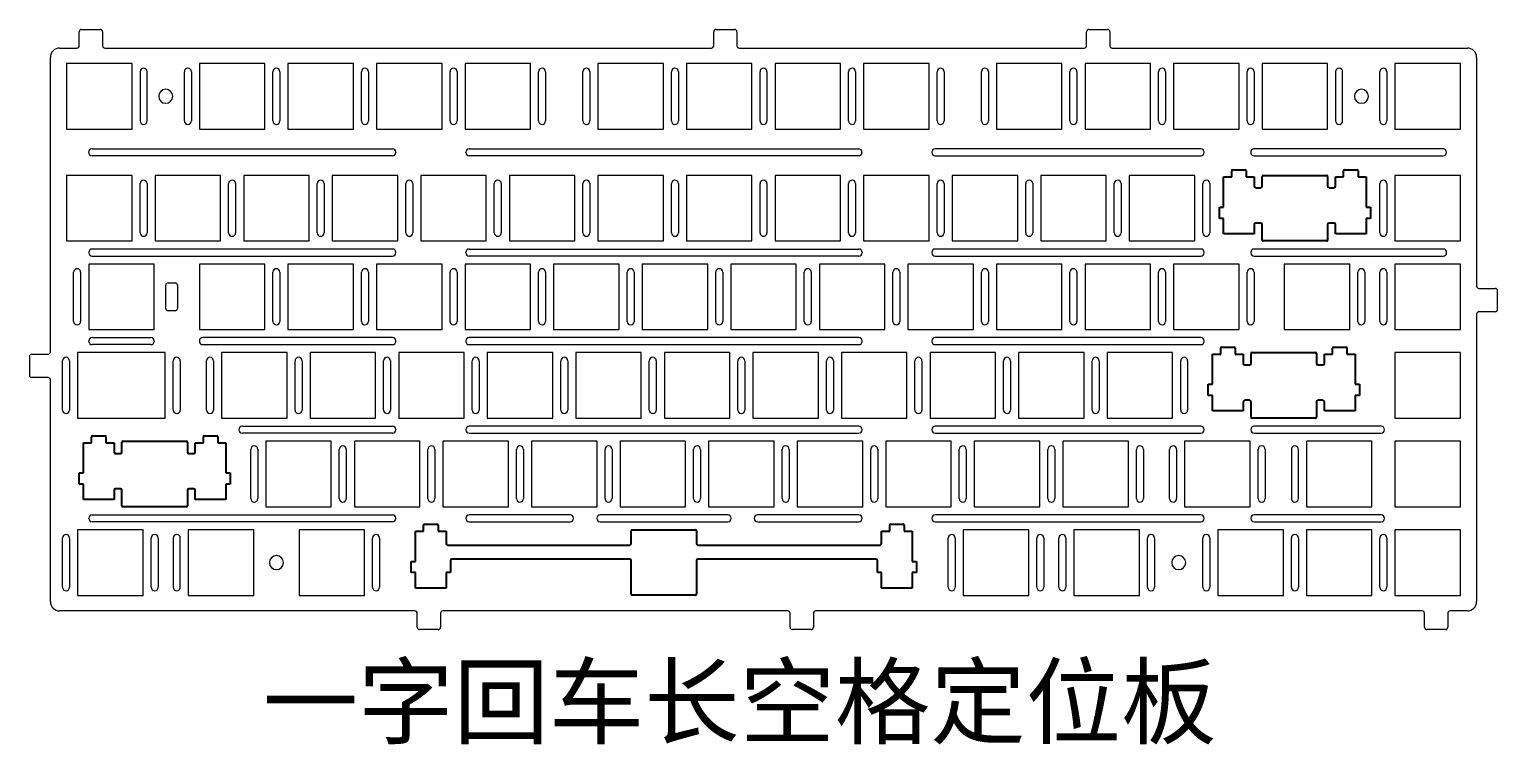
# Model space of a CAD drawing. Header units: millimetres. Extents: x 1701 to 2016, y 630 to 1295.
# Drawn here: x 1701.1 to 2016.1, y 1141.2 to 1294.6 of the extents above; entities that cross this region are included whole.
import ezdxf

# ---------------------------------------------------------------- set-up
doc = ezdxf.new("R2010")
doc.units = ezdxf.units.MM
doc.layers.add('102', color=7, linetype='Continuous', true_color=0xffffff)
doc.styles.get("Standard").update_dxf_attribs({"font": 'arial.ttf'})

msp = doc.modelspace()

# ---------------------------------------------------------------- linework, layer by layer
at = {"layer": '102', "color": 7, "linetype": 'Continuous', "lineweight": 18}
for p, q in [((1711.78, 1291.12), (1711.78, 1294.12)), ((1712.28, 1294.62), (1716.28, 1294.62)), ((1716.78, 1294.12), (1716.78, 1291.12)), ((1847.88, 1291.12), (1847.88, 1294.12)), ((1848.38, 1294.62), (1852.38, 1294.62)), ((1852.88, 1294.12), (1852.88, 1291.12)), ((1927.88, 1291.12), (1927.88, 1294.12)), ((1928.38, 1294.62), (1932.38, 1294.62)), ((1932.88, 1294.12), (1932.88, 1291.12)), ((1705.57, 1225.47), (1705.57, 1288.62)), ((1707.57, 1290.62), (1711.28, 1290.62)), ((1717.28, 1290.62), (1847.38, 1290.62)), ((1853.38, 1290.62), (1927.38, 1290.62)), ((1933.38, 1290.62), (2009.57, 1290.62)), ((2011.57, 1288.62), (2011.57, 1239.57)), ((1709.05, 1287.3), (1709.05, 1273.25)), ((1723.1, 1287.3), (1709.05, 1287.3)), ((1723.1, 1273.25), (1723.1, 1287.3)), ((1724.82, 1285.55), (1724.82, 1275)), ((1726.32, 1275), (1726.32, 1285.55)), ((1734.32, 1275), (1734.32, 1285.55)), ((1735.82, 1285.55), (1735.82, 1275)), ((1737.55, 1287.3), (1737.55, 1273.25)), ((1751.6, 1287.3), (1737.55, 1287.3)), ((1751.6, 1273.25), (1751.6, 1287.3)), ((1753.32, 1275), (1753.32, 1285.55)), ((1754.82, 1285.55), (1754.82, 1275)), ((1756.55, 1287.3), (1756.55, 1273.25)), ((1770.6, 1287.3), (1756.55, 1287.3)), ((1770.6, 1273.25), (1770.6, 1287.3)), ((1772.32, 1275), (1772.32, 1285.55)), ((1773.82, 1285.55), (1773.82, 1275)), ((1775.55, 1287.3), (1775.55, 1273.25)), ((1789.6, 1287.3), (1775.55, 1287.3)), ((1789.6, 1273.25), (1789.6, 1287.3)), ((1791.32, 1275), (1791.32, 1285.55)), ((1792.82, 1285.55), (1792.82, 1275)), ((1794.55, 1287.3), (1794.55, 1273.25)), ((1808.6, 1287.3), (1794.55, 1287.3)), ((1808.6, 1273.25), (1808.6, 1287.3)), ((1810.32, 1275), (1810.32, 1285.55)), ((1811.82, 1285.55), (1811.82, 1275)), ((1819.82, 1275), (1819.82, 1285.55)), ((1821.32, 1285.55), (1821.32, 1275)), ((1823.05, 1287.3), (1823.05, 1273.25)), ((1837.1, 1287.3), (1823.05, 1287.3)), ((1837.1, 1273.25), (1837.1, 1287.3)), ((1838.82, 1275), (1838.82, 1285.55)), ((1840.32, 1285.55), (1840.32, 1275)), ((1842.05, 1287.3), (1842.05, 1273.25)), ((1856.1, 1287.3), (1842.05, 1287.3)), ((1856.1, 1273.25), (1856.1, 1287.3)), ((1857.82, 1275), (1857.82, 1285.55)), ((1859.32, 1285.55), (1859.32, 1275)), ((1861.05, 1287.3), (1861.05, 1273.25)), ((1875.1, 1287.3), (1861.05, 1287.3)), ((1875.1, 1273.25), (1875.1, 1287.3)), ((1876.82, 1275), (1876.82, 1285.55)), ((1878.32, 1285.55), (1878.32, 1275)), ((1880.05, 1287.3), (1880.05, 1273.25)), ((1894.1, 1287.3), (1880.05, 1287.3)), ((1894.1, 1273.25), (1894.1, 1287.3)), ((1895.82, 1275), (1895.82, 1285.55)), ((1897.32, 1285.55), (1897.32, 1275)), ((1905.32, 1275), (1905.32, 1285.55)), ((1906.82, 1285.55), (1906.82, 1275)), ((1922.6, 1287.3), (1908.55, 1287.3)), ((1908.55, 1287.3), (1908.55, 1273.25)), ((1922.6, 1273.25), (1922.6, 1287.3)), ((1924.32, 1275), (1924.32, 1285.55)), ((1925.82, 1285.55), (1925.82, 1275)), ((1941.6, 1287.3), (1927.55, 1287.3)), ((1927.55, 1287.3), (1927.55, 1273.25)), ((1941.6, 1273.25), (1941.6, 1287.3)), ((1943.32, 1275), (1943.32, 1285.55)), ((1944.82, 1285.55), (1944.82, 1275)), ((1960.6, 1287.3), (1946.55, 1287.3)), ((1946.55, 1287.3), (1946.55, 1273.25)), ((1960.6, 1273.25), (1960.6, 1287.3)), ((1962.32, 1275), (1962.32, 1285.55)), ((1963.82, 1285.55), (1963.82, 1275)), ((1979.6, 1287.3), (1965.55, 1287.3)), ((1965.55, 1287.3), (1965.55, 1273.25)), ((1979.6, 1273.25), (1979.6, 1287.3)), ((1981.32, 1285.55), (1981.32, 1275)), ((1982.82, 1275), (1982.82, 1285.55)), ((1990.82, 1275), (1990.82, 1285.55)), ((1992.32, 1285.55), (1992.32, 1275)), ((2008.1, 1287.3), (1994.05, 1287.3)), ((1994.05, 1287.3), (1994.05, 1273.25)), ((2008.1, 1273.25), (2008.1, 1287.3)), ((1709.05, 1273.25), (1723.1, 1273.25)), ((1737.55, 1273.25), (1751.6, 1273.25)), ((1756.55, 1273.25), (1770.6, 1273.25)), ((1775.55, 1273.25), (1789.6, 1273.25)), ((1794.55, 1273.25), (1808.6, 1273.25)), ((1823.05, 1273.25), (1837.1, 1273.25)), ((1842.05, 1273.25), (1856.1, 1273.25)), ((1861.05, 1273.25), (1875.1, 1273.25)), ((1880.05, 1273.25), (1894.1, 1273.25)), ((1908.55, 1273.25), (1922.6, 1273.25)), ((1927.55, 1273.25), (1941.6, 1273.25)), ((1946.55, 1273.25), (1960.6, 1273.25)), ((1965.55, 1273.25), (1979.6, 1273.25)), ((1994.05, 1273.25), (2008.1, 1273.25)), ((1714.51, 1269.02), (1779, 1269.02)), ((1779, 1267.52), (1714.51, 1267.52)), ((1779.7, 1268.32), (1779.7, 1268.22)), ((1794.7, 1268.22), (1794.7, 1268.32)), ((1795.4, 1269.02), (1879, 1269.02)), ((1879, 1267.52), (1795.4, 1267.52)), ((1879.7, 1268.32), (1879.7, 1268.22)), ((1894.7, 1268.32), (1894.7, 1268.22)), ((1952.4, 1269.02), (1895.4, 1269.02)), ((1895.4, 1267.52), (1952.4, 1267.52)), ((1953.1, 1268.22), (1953.1, 1268.32)), ((1963.1, 1268.32), (1963.1, 1268.22)), ((2004.41, 1269.02), (1963.8, 1269.02)), ((1963.8, 1267.52), (2004.41, 1267.52)), ((2005.11, 1268.22), (2005.11, 1268.32)), ((1709.05, 1263.3), (1709.05, 1249.25)), ((1723.1, 1263.3), (1709.05, 1263.3)), ((1723.1, 1249.25), (1723.1, 1263.3)), ((1728.05, 1263.3), (1728.05, 1249.25)), ((1742.1, 1263.3), (1728.05, 1263.3)), ((1742.1, 1249.25), (1742.1, 1263.3)), ((1747.05, 1263.3), (1747.05, 1249.25)), ((1761.1, 1263.3), (1747.05, 1263.3)), ((1761.1, 1249.25), (1761.1, 1263.3)), ((1766.05, 1263.3), (1766.05, 1249.25)), ((1780.1, 1263.3), (1766.05, 1263.3)), ((1780.1, 1249.25), (1780.1, 1263.3)), ((1785.05, 1263.3), (1785.05, 1249.25)), ((1799.1, 1263.3), (1785.05, 1263.3)), ((1799.1, 1249.25), (1799.1, 1263.3)), ((1804.05, 1263.3), (1804.05, 1249.25)), ((1818.1, 1263.3), (1804.05, 1263.3)), ((1818.1, 1249.25), (1818.1, 1263.3)), ((1823.05, 1263.3), (1823.05, 1249.25)), ((1837.1, 1263.3), (1823.05, 1263.3)), ((1837.1, 1249.25), (1837.1, 1263.3)), ((1842.05, 1263.3), (1842.05, 1249.25)), ((1856.1, 1263.3), (1842.05, 1263.3)), ((1856.1, 1249.25), (1856.1, 1263.3)), ((1861.05, 1263.3), (1861.05, 1249.25)), ((1875.1, 1263.3), (1861.05, 1263.3)), ((1875.1, 1249.25), (1875.1, 1263.3)), ((1880.05, 1263.3), (1880.05, 1249.25)), ((1894.1, 1263.3), (1880.05, 1263.3)), ((1894.1, 1249.25), (1894.1, 1263.3)), ((1913.1, 1263.3), (1899.05, 1263.3)), ((1899.05, 1263.3), (1899.05, 1249.25)), ((1913.1, 1249.25), (1913.1, 1263.3)), ((1932.1, 1263.3), (1918.05, 1263.3)), ((1918.05, 1263.3), (1918.05, 1249.25)), ((1932.1, 1249.25), (1932.1, 1263.3)), ((1951.1, 1263.3), (1937.05, 1263.3)), ((1937.05, 1263.3), (1937.05, 1249.25)), ((1951.1, 1249.25), (1951.1, 1263.3)), ((2008.1, 1263.3), (1994.05, 1263.3)), ((1994.05, 1263.3), (1994.05, 1249.25)), ((2008.1, 1249.25), (2008.1, 1263.3)), ((1724.82, 1251), (1724.82, 1261.55)), ((1726.32, 1261.55), (1726.32, 1251)), ((1743.82, 1251), (1743.82, 1261.55)), ((1745.32, 1261.55), (1745.32, 1251)), ((1762.82, 1251), (1762.82, 1261.55)), ((1764.32, 1261.55), (1764.32, 1251)), ((1781.82, 1251), (1781.82, 1261.55)), ((1783.32, 1261.55), (1783.32, 1251)), ((1800.82, 1251), (1800.82, 1261.55)), ((1802.32, 1261.55), (1802.32, 1251)), ((1819.82, 1251), (1819.82, 1261.55)), ((1821.32, 1261.55), (1821.32, 1251)), ((1838.82, 1251), (1838.82, 1261.55)), ((1840.32, 1261.55), (1840.32, 1251)), ((1857.82, 1251), (1857.82, 1261.55)), ((1859.32, 1261.55), (1859.32, 1251)), ((1876.82, 1251), (1876.82, 1261.55)), ((1878.32, 1261.55), (1878.32, 1251)), ((1895.82, 1251), (1895.82, 1261.55)), ((1897.32, 1261.55), (1897.32, 1251)), ((1914.82, 1251), (1914.82, 1261.55)), ((1916.32, 1261.55), (1916.32, 1251)), ((1933.82, 1251), (1933.82, 1261.55)), ((1935.32, 1261.55), (1935.32, 1251)), ((1952.82, 1251), (1952.82, 1261.55)), ((1954.32, 1261.55), (1954.32, 1251)), ((1990.82, 1251), (1990.82, 1261.55)), ((1992.32, 1261.55), (1992.32, 1251)), ((1709.05, 1249.25), (1723.1, 1249.25)), ((1779.01, 1247.52), (1714.52, 1247.52)), ((1728.05, 1249.25), (1742.1, 1249.25)), ((1747.05, 1249.25), (1761.1, 1249.25)), ((1766.05, 1249.25), (1780.1, 1249.25)), ((1785.05, 1249.25), (1799.1, 1249.25)), ((1795.41, 1247.52), (1879.01, 1247.52)), ((1804.05, 1249.25), (1818.1, 1249.25)), ((1823.05, 1249.25), (1837.1, 1249.25)), ((1842.05, 1249.25), (1856.1, 1249.25)), ((1861.05, 1249.25), (1875.1, 1249.25)), ((1880.05, 1249.25), (1894.1, 1249.25)), ((1952.41, 1247.52), (1895.41, 1247.52)), ((1899.05, 1249.25), (1913.1, 1249.25)), ((1918.05, 1249.25), (1932.1, 1249.25)), ((1937.05, 1249.25), (1951.1, 1249.25)), ((2004.42, 1247.52), (1963.81, 1247.52)), ((1994.05, 1249.25), (2008.1, 1249.25)), ((1713.8, 1244.3), (1713.8, 1230.25)), ((1727.85, 1244.3), (1713.8, 1244.3)), ((1713.82, 1246.82), (1713.82, 1246.72)), ((1714.52, 1246.02), (1779.01, 1246.02)), ((1727.85, 1230.25), (1727.85, 1244.3)), ((1737.55, 1244.3), (1737.55, 1230.25)), ((1751.6, 1244.3), (1737.55, 1244.3)), ((1751.6, 1230.25), (1751.6, 1244.3)), ((1756.55, 1244.3), (1756.55, 1230.25)), ((1770.6, 1244.3), (1756.55, 1244.3)), ((1770.6, 1230.25), (1770.6, 1244.3)), ((1775.55, 1244.3), (1775.55, 1230.25)), ((1789.6, 1244.3), (1775.55, 1244.3)), ((1779.71, 1246.72), (1779.71, 1246.82)), ((1789.6, 1230.25), (1789.6, 1244.3)), ((1794.55, 1244.3), (1794.55, 1230.25)), ((1808.6, 1244.3), (1794.55, 1244.3)), ((1794.71, 1246.72), (1794.71, 1246.82)), ((1879.01, 1246.02), (1795.41, 1246.02)), ((1808.6, 1230.25), (1808.6, 1244.3)), ((1813.55, 1244.3), (1813.55, 1230.25)), ((1827.6, 1244.3), (1813.55, 1244.3)), ((1827.6, 1230.25), (1827.6, 1244.3)), ((1832.55, 1244.3), (1832.55, 1230.25)), ((1846.6, 1244.3), (1832.55, 1244.3)), ((1846.6, 1230.25), (1846.6, 1244.3)), ((1851.55, 1244.3), (1851.55, 1230.25)), ((1865.6, 1244.3), (1851.55, 1244.3)), ((1865.6, 1230.25), (1865.6, 1244.3)), ((1870.55, 1244.3), (1870.55, 1230.25)), ((1884.6, 1244.3), (1870.55, 1244.3)), ((1879.71, 1246.82), (1879.71, 1246.72)), ((1884.6, 1230.25), (1884.6, 1244.3)), ((1889.55, 1244.3), (1889.55, 1230.25)), ((1903.6, 1244.3), (1889.55, 1244.3)), ((1894.71, 1246.82), (1894.71, 1246.72)), ((1895.41, 1246.02), (1952.41, 1246.02)), ((1903.6, 1230.25), (1903.6, 1244.3)), ((1922.6, 1244.3), (1908.55, 1244.3)), ((1908.55, 1244.3), (1908.55, 1230.25)), ((1922.6, 1230.25), (1922.6, 1244.3)), ((1941.6, 1244.3), (1927.55, 1244.3)), ((1927.55, 1244.3), (1927.55, 1230.25)), ((1941.6, 1230.25), (1941.6, 1244.3)), ((1960.6, 1244.3), (1946.55, 1244.3)), ((1946.55, 1244.3), (1946.55, 1230.25)), ((1953.11, 1246.72), (1953.11, 1246.82)), ((1960.6, 1230.25), (1960.6, 1244.3)), ((1963.11, 1246.82), (1963.11, 1246.72)), ((1963.81, 1246.02), (2004.42, 1246.02)), ((1984.35, 1244.3), (1970.3, 1244.3)), ((1970.3, 1244.3), (1970.3, 1230.25)), ((1984.35, 1230.25), (1984.35, 1244.3)), ((2008.1, 1244.3), (1994.05, 1244.3)), ((1994.05, 1244.3), (1994.05, 1230.25)), ((2005.12, 1246.72), (2005.12, 1246.82)), ((2008.1, 1230.25), (2008.1, 1244.3)), ((1710.57, 1232), (1710.57, 1242.55)), ((1712.07, 1242.55), (1712.07, 1232)), ((1753.32, 1232), (1753.32, 1242.55)), ((1754.82, 1242.55), (1754.82, 1232)), ((1772.32, 1232), (1772.32, 1242.55)), ((1773.82, 1242.55), (1773.82, 1232)), ((1791.32, 1232), (1791.32, 1242.55)), ((1792.82, 1242.55), (1792.82, 1232)), ((1810.32, 1232), (1810.32, 1242.55)), ((1811.82, 1242.55), (1811.82, 1232)), ((1829.32, 1232), (1829.32, 1242.55)), ((1830.82, 1242.55), (1830.82, 1232)), ((1848.32, 1232), (1848.32, 1242.55)), ((1849.82, 1242.55), (1849.82, 1232)), ((1867.32, 1232), (1867.32, 1242.55)), ((1868.82, 1242.55), (1868.82, 1232)), ((1886.32, 1232), (1886.32, 1242.55)), ((1887.82, 1242.55), (1887.82, 1232)), ((1905.32, 1232), (1905.32, 1242.55)), ((1906.82, 1242.55), (1906.82, 1232)), ((1924.32, 1232), (1924.32, 1242.55)), ((1925.82, 1242.55), (1925.82, 1232)), ((1943.32, 1232), (1943.32, 1242.55)), ((1944.82, 1242.55), (1944.82, 1232)), ((1962.32, 1232), (1962.32, 1242.55)), ((1963.82, 1242.55), (1963.82, 1232)), ((1986.07, 1232), (1986.07, 1242.55)), ((1987.57, 1242.55), (1987.57, 1232)), ((1990.82, 1232), (1990.82, 1242.55)), ((1992.32, 1242.55), (1992.32, 1232)), ((1730.32, 1234.77), (1730.32, 1239.77)), ((1730.82, 1240.27), (1732.32, 1240.27)), ((1732.82, 1239.77), (1732.82, 1234.77)), ((2012.07, 1239.07), (2015.57, 1239.07)), ((2016.07, 1234.57), (2016.07, 1238.57)), ((1732.32, 1234.27), (1730.82, 1234.27)), ((2011.57, 1233.57), (2011.57, 1171.92)), ((2015.57, 1234.07), (2012.07, 1234.07)), ((1713.8, 1230.25), (1727.85, 1230.25)), ((1714.52, 1228.52), (1727.15, 1228.52)), ((1737.55, 1230.25), (1751.6, 1230.25)), ((1779.01, 1228.52), (1738.25, 1228.52)), ((1756.55, 1230.25), (1770.6, 1230.25)), ((1775.55, 1230.25), (1789.6, 1230.25)), ((1794.55, 1230.25), (1808.6, 1230.25)), ((1879.01, 1228.52), (1795.41, 1228.52)), ((1813.55, 1230.25), (1827.6, 1230.25)), ((1832.55, 1230.25), (1846.6, 1230.25)), ((1851.55, 1230.25), (1865.6, 1230.25)), ((1870.55, 1230.25), (1884.6, 1230.25)), ((1889.55, 1230.25), (1903.6, 1230.25)), ((1952.41, 1228.52), (1895.41, 1228.52)), ((1908.55, 1230.25), (1922.6, 1230.25)), ((1927.55, 1230.25), (1941.6, 1230.25)), ((1946.55, 1230.25), (1960.6, 1230.25)), ((1970.3, 1230.25), (1984.35, 1230.25)), ((1994.05, 1230.25), (2008.1, 1230.25)), ((1713.82, 1227.72), (1713.82, 1227.82)), ((1727.15, 1227.02), (1714.52, 1227.02)), ((1727.85, 1227.82), (1727.85, 1227.72)), ((1737.55, 1227.82), (1737.55, 1227.72)), ((1738.25, 1227.02), (1779.01, 1227.02)), ((1779.71, 1227.72), (1779.71, 1227.82)), ((1794.71, 1227.82), (1794.71, 1227.72)), ((1795.41, 1227.02), (1879.01, 1227.02)), ((1879.71, 1227.72), (1879.71, 1227.82)), ((1894.71, 1227.82), (1894.71, 1227.72)), ((1895.41, 1227.02), (1952.41, 1227.02)), ((1953.11, 1227.72), (1953.11, 1227.82)), ((1701.07, 1224.47), (1701.07, 1220.47)), ((1701.57, 1224.97), (1705.07, 1224.97)), ((1708.2, 1213), (1708.2, 1223.55)), ((1709.7, 1223.55), (1709.7, 1213)), ((1711.42, 1225.3), (1711.42, 1211.25)), ((1730.22, 1225.3), (1711.42, 1225.3)), ((1730.22, 1211.25), (1730.22, 1225.3)), ((1731.95, 1213), (1731.95, 1223.55)), ((1733.45, 1223.55), (1733.45, 1213)), ((1739.07, 1213), (1739.07, 1223.55)), ((1740.57, 1223.55), (1740.57, 1213)), ((1742.3, 1225.3), (1742.3, 1211.25)), ((1756.35, 1225.3), (1742.3, 1225.3)), ((1756.35, 1211.25), (1756.35, 1225.3)), ((1758.07, 1213), (1758.07, 1223.55)), ((1759.57, 1223.55), (1759.57, 1213)), ((1775.35, 1225.3), (1761.3, 1225.3)), ((1761.3, 1225.3), (1761.3, 1211.25)), ((1775.35, 1211.25), (1775.35, 1225.3)), ((1777.07, 1213), (1777.07, 1223.55)), ((1778.57, 1223.55), (1778.57, 1213)), ((1794.35, 1225.3), (1780.3, 1225.3)), ((1780.3, 1225.3), (1780.3, 1211.25)), ((1794.35, 1211.25), (1794.35, 1225.3)), ((1796.07, 1213), (1796.07, 1223.55)), ((1797.57, 1223.55), (1797.57, 1213)), ((1813.35, 1225.3), (1799.3, 1225.3)), ((1799.3, 1225.3), (1799.3, 1211.25)), ((1813.35, 1211.25), (1813.35, 1225.3)), ((1815.07, 1213), (1815.07, 1223.55)), ((1816.57, 1223.55), (1816.57, 1213)), ((1832.35, 1225.3), (1818.3, 1225.3)), ((1818.3, 1225.3), (1818.3, 1211.25)), ((1832.35, 1211.25), (1832.35, 1225.3)), ((1834.07, 1213), (1834.07, 1223.55)), ((1835.57, 1223.55), (1835.57, 1213)), ((1851.35, 1225.3), (1837.3, 1225.3)), ((1837.3, 1225.3), (1837.3, 1211.25)), ((1851.35, 1211.25), (1851.35, 1225.3)), ((1853.07, 1213), (1853.07, 1223.55)), ((1854.57, 1223.55), (1854.57, 1213)), ((1870.35, 1225.3), (1856.3, 1225.3)), ((1856.3, 1225.3), (1856.3, 1211.25)), ((1870.35, 1211.25), (1870.35, 1225.3)), ((1872.07, 1213), (1872.07, 1223.55)), ((1873.57, 1223.55), (1873.57, 1213)), ((1889.35, 1225.3), (1875.3, 1225.3)), ((1875.3, 1225.3), (1875.3, 1211.25)), ((1889.35, 1211.25), (1889.35, 1225.3)), ((1891.07, 1213), (1891.07, 1223.55)), ((1892.57, 1223.55), (1892.57, 1213)), ((1908.35, 1225.3), (1894.3, 1225.3)), ((1894.3, 1225.3), (1894.3, 1211.25)), ((1908.35, 1211.25), (1908.35, 1225.3)), ((1910.07, 1213), (1910.07, 1223.55)), ((1911.57, 1223.55), (1911.57, 1213)), ((1927.35, 1225.3), (1913.3, 1225.3)), ((1913.3, 1225.3), (1913.3, 1211.25)), ((1927.35, 1211.25), (1927.35, 1225.3)), ((1929.07, 1213), (1929.07, 1223.55)), ((1930.57, 1223.55), (1930.57, 1213)), ((1946.35, 1225.3), (1932.3, 1225.3)), ((1932.3, 1225.3), (1932.3, 1211.25)), ((1946.35, 1211.25), (1946.35, 1225.3)), ((1948.07, 1213), (1948.07, 1223.55)), ((1949.57, 1223.55), (1949.57, 1213)), ((2008.1, 1225.3), (1994.05, 1225.3)), ((1994.05, 1225.3), (1994.05, 1211.25)), ((2008.1, 1211.25), (2008.1, 1225.3)), ((1705.07, 1219.97), (1701.57, 1219.97)), ((1705.57, 1171.92), (1705.57, 1219.47)), ((1711.42, 1211.25), (1730.22, 1211.25)), ((1742.3, 1211.25), (1756.35, 1211.25)), ((1761.3, 1211.25), (1775.35, 1211.25)), ((1780.3, 1211.25), (1794.35, 1211.25)), ((1799.3, 1211.25), (1813.35, 1211.25)), ((1818.3, 1211.25), (1832.35, 1211.25)), ((1837.3, 1211.25), (1851.35, 1211.25)), ((1856.3, 1211.25), (1870.35, 1211.25)), ((1875.3, 1211.25), (1889.35, 1211.25)), ((1894.3, 1211.25), (1908.35, 1211.25)), ((1913.3, 1211.25), (1927.35, 1211.25)), ((1932.3, 1211.25), (1946.35, 1211.25)), ((1994.05, 1211.25), (2008.1, 1211.25)), ((1746.76, 1209.52), (1779.01, 1209.52)), ((1779.01, 1208.02), (1746.76, 1208.02)), ((1779.71, 1208.82), (1779.71, 1208.72)), ((1794.71, 1208.82), (1794.71, 1208.72)), ((1879.01, 1209.52), (1795.41, 1209.52)), ((1795.41, 1208.02), (1879.01, 1208.02)), ((1879.71, 1208.72), (1879.71, 1208.82)), ((1894.71, 1208.82), (1894.71, 1208.72)), ((1952.41, 1209.52), (1895.41, 1209.52)), ((1895.41, 1208.02), (1952.41, 1208.02)), ((1953.11, 1208.72), (1953.11, 1208.82)), ((1963.11, 1208.82), (1963.11, 1208.72)), ((1991.06, 1209.52), (1963.81, 1209.52)), ((1963.81, 1208.02), (1991.06, 1208.02)), ((1748.57, 1194), (1748.57, 1204.55)), ((1750.07, 1204.55), (1750.07, 1194)), ((1751.8, 1206.3), (1751.8, 1192.25)), ((1765.85, 1206.3), (1751.8, 1206.3)), ((1765.85, 1192.25), (1765.85, 1206.3)), ((1767.57, 1194), (1767.57, 1204.55)), ((1769.07, 1204.55), (1769.07, 1194)), ((1770.8, 1206.3), (1770.8, 1192.25)), ((1784.85, 1206.3), (1770.8, 1206.3)), ((1784.85, 1192.25), (1784.85, 1206.3)), ((1786.57, 1194), (1786.57, 1204.55)), ((1788.07, 1204.55), (1788.07, 1194)), ((1803.85, 1206.3), (1789.8, 1206.3)), ((1789.8, 1206.3), (1789.8, 1192.25)), ((1803.85, 1192.25), (1803.85, 1206.3)), ((1805.57, 1194), (1805.57, 1204.55)), ((1807.07, 1204.55), (1807.07, 1194)), ((1822.85, 1206.3), (1808.8, 1206.3)), ((1808.8, 1206.3), (1808.8, 1192.25)), ((1822.85, 1192.25), (1822.85, 1206.3)), ((1824.57, 1194), (1824.57, 1204.55)), ((1826.07, 1204.55), (1826.07, 1194)), ((1841.85, 1206.3), (1827.8, 1206.3)), ((1827.8, 1206.3), (1827.8, 1192.25)), ((1841.85, 1192.25), (1841.85, 1206.3)), ((1843.57, 1194), (1843.57, 1204.55)), ((1845.07, 1204.55), (1845.07, 1194)), ((1860.85, 1206.3), (1846.8, 1206.3)), ((1846.8, 1206.3), (1846.8, 1192.25)), ((1860.85, 1192.25), (1860.85, 1206.3)), ((1862.57, 1194), (1862.57, 1204.55)), ((1864.07, 1204.55), (1864.07, 1194)), ((1879.85, 1206.3), (1865.8, 1206.3)), ((1865.8, 1206.3), (1865.8, 1192.25)), ((1879.85, 1192.25), (1879.85, 1206.3)), ((1881.57, 1194), (1881.57, 1204.55)), ((1883.07, 1204.55), (1883.07, 1194)), ((1898.85, 1206.3), (1884.8, 1206.3)), ((1884.8, 1206.3), (1884.8, 1192.25)), ((1898.85, 1192.25), (1898.85, 1206.3)), ((1900.57, 1194), (1900.57, 1204.55)), ((1902.07, 1204.55), (1902.07, 1194)), ((1917.85, 1206.3), (1903.8, 1206.3)), ((1903.8, 1206.3), (1903.8, 1192.25)), ((1917.85, 1192.25), (1917.85, 1206.3)), ((1919.57, 1194), (1919.57, 1204.55)), ((1921.07, 1204.55), (1921.07, 1194)), ((1936.85, 1206.3), (1922.8, 1206.3)), ((1922.8, 1206.3), (1922.8, 1192.25)), ((1936.85, 1192.25), (1936.85, 1206.3)), ((1938.57, 1194), (1938.57, 1204.55)), ((1940.07, 1204.55), (1940.07, 1194)), ((1945.7, 1194), (1945.7, 1204.55)), ((1947.2, 1204.55), (1947.2, 1194)), ((1948.92, 1206.3), (1948.92, 1192.25)), ((1962.97, 1206.3), (1948.92, 1206.3)), ((1962.97, 1192.25), (1962.97, 1206.3)), ((1964.7, 1194), (1964.7, 1204.55)), ((1966.2, 1204.55), (1966.2, 1194)), ((1971.82, 1204.55), (1971.82, 1194)), ((1973.32, 1194), (1973.32, 1204.55)), ((1975.05, 1206.3), (1975.05, 1192.25)), ((1989.1, 1206.3), (1975.05, 1206.3)), ((1989.1, 1192.25), (1989.1, 1206.3)), ((1994.05, 1206.3), (1994.05, 1192.25)), ((2008.1, 1206.3), (1994.05, 1206.3)), ((2008.1, 1192.25), (2008.1, 1206.3)), ((1751.8, 1192.25), (1765.85, 1192.25)), ((1770.8, 1192.25), (1784.85, 1192.25)), ((1789.8, 1192.25), (1803.85, 1192.25)), ((1808.8, 1192.25), (1822.85, 1192.25)), ((1827.8, 1192.25), (1841.85, 1192.25)), ((1846.8, 1192.25), (1860.85, 1192.25)), ((1865.8, 1192.25), (1879.85, 1192.25)), ((1884.8, 1192.25), (1898.85, 1192.25)), ((1903.8, 1192.25), (1917.85, 1192.25)), ((1922.8, 1192.25), (1936.85, 1192.25)), ((1948.92, 1192.25), (1962.97, 1192.25)), ((1975.05, 1192.25), (1989.1, 1192.25)), ((1994.05, 1192.25), (2008.1, 1192.25)), ((1713.82, 1189.72), (1713.82, 1189.82)), ((1714.52, 1190.52), (1779.01, 1190.52)), ((1779.01, 1189.02), (1714.52, 1189.02)), ((1779.71, 1189.82), (1779.71, 1189.72)), ((1794.71, 1189.82), (1794.71, 1189.72)), ((1817.12, 1190.52), (1795.41, 1190.52)), ((1795.41, 1189.02), (1817.12, 1189.02)), ((1817.82, 1189.72), (1817.82, 1189.82)), ((1822.82, 1189.82), (1822.82, 1189.72)), ((1850.9, 1190.52), (1823.52, 1190.52)), ((1823.52, 1189.02), (1850.9, 1189.02)), ((1851.6, 1189.72), (1851.6, 1189.82)), ((1856.6, 1189.82), (1856.6, 1189.72)), ((1879.01, 1190.52), (1857.3, 1190.52)), ((1857.3, 1189.02), (1879.01, 1189.02)), ((1879.71, 1189.72), (1879.71, 1189.82)), ((1894.71, 1189.82), (1894.71, 1189.72)), ((1952.41, 1190.52), (1895.41, 1190.52)), ((1895.41, 1189.02), (1952.41, 1189.02)), ((1953.11, 1189.72), (1953.11, 1189.82)), ((1963.11, 1189.82), (1963.11, 1189.72)), ((1991.06, 1190.52), (1963.81, 1190.52)), ((1963.81, 1189.02), (1991.06, 1189.02)), ((1708.2, 1175), (1708.2, 1185.55)), ((1709.7, 1185.55), (1709.7, 1175)), ((1711.42, 1187.3), (1711.42, 1173.25)), ((1725.47, 1187.3), (1711.42, 1187.3)), ((1725.47, 1173.25), (1725.47, 1187.3)), ((1727.2, 1175), (1727.2, 1185.55)), ((1728.7, 1185.55), (1728.7, 1175)), ((1731.95, 1185.55), (1731.95, 1175)), ((1733.45, 1175), (1733.45, 1185.55)), ((1735.17, 1187.3), (1735.17, 1173.25)), ((1749.22, 1187.3), (1735.17, 1187.3)), ((1749.22, 1173.25), (1749.22, 1187.3)), ((1758.92, 1187.3), (1758.92, 1173.25)), ((1772.97, 1187.3), (1758.92, 1187.3)), ((1772.97, 1173.25), (1772.97, 1187.3)), ((1774.7, 1175), (1774.7, 1185.55)), ((1776.2, 1185.55), (1776.2, 1175)), ((1898.2, 1175), (1898.2, 1185.55)), ((1899.7, 1185.55), (1899.7, 1175)), ((1901.42, 1187.3), (1901.42, 1173.25)), ((1915.47, 1187.3), (1901.42, 1187.3)), ((1915.47, 1173.25), (1915.47, 1187.3)), ((1917.2, 1175), (1917.2, 1185.55)), ((1918.7, 1185.55), (1918.7, 1175)), ((1921.95, 1175), (1921.95, 1185.55)), ((1923.45, 1185.55), (1923.45, 1175)), ((1925.17, 1187.3), (1925.17, 1173.25)), ((1939.22, 1187.3), (1925.17, 1187.3)), ((1939.22, 1173.25), (1939.22, 1187.3)), ((1940.95, 1175), (1940.95, 1185.55)), ((1942.45, 1185.55), (1942.45, 1175)), ((1952.82, 1175), (1952.82, 1185.55)), ((1954.32, 1185.55), (1954.32, 1175)), ((1956.05, 1187.3), (1956.05, 1173.25)), ((1970.1, 1187.3), (1956.05, 1187.3)), ((1970.1, 1173.25), (1970.1, 1187.3)), ((1971.82, 1175), (1971.82, 1185.55)), ((1973.32, 1185.55), (1973.32, 1175)), ((1975.05, 1187.3), (1975.05, 1173.25)), ((1989.1, 1187.3), (1975.05, 1187.3)), ((1989.1, 1173.25), (1989.1, 1187.3)), ((1990.82, 1175), (1990.82, 1185.55)), ((1992.32, 1185.55), (1992.32, 1175)), ((1994.05, 1187.3), (1994.05, 1173.25)), ((2008.1, 1187.3), (1994.05, 1187.3)), ((2008.1, 1173.25), (2008.1, 1187.3)), ((1711.42, 1173.25), (1725.47, 1173.25)), ((1735.17, 1173.25), (1749.22, 1173.25)), ((1758.92, 1173.25), (1772.97, 1173.25)), ((1901.42, 1173.25), (1915.47, 1173.25)), ((1925.17, 1173.25), (1939.22, 1173.25)), ((1956.05, 1173.25), (1970.1, 1173.25)), ((1975.05, 1173.25), (1989.1, 1173.25)), ((1994.05, 1173.25), (2008.1, 1173.25)), ((1783.78, 1169.92), (1707.57, 1169.92)), ((1784.28, 1166.42), (1784.28, 1169.42)), ((1789.28, 1169.42), (1789.28, 1166.42)), ((1863.78, 1169.92), (1789.78, 1169.92)), ((1864.28, 1166.42), (1864.28, 1169.42)), ((1869.28, 1169.42), (1869.28, 1166.42)), ((1999.88, 1169.92), (1869.78, 1169.92)), ((2000.38, 1166.42), (2000.38, 1169.42)), ((2005.38, 1169.42), (2005.38, 1166.42)), ((2009.57, 1169.92), (2005.88, 1169.92)), ((1788.78, 1165.92), (1784.78, 1165.92)), ((1868.78, 1165.92), (1864.78, 1165.92)), ((2004.88, 1165.92), (2000.88, 1165.92))]:
    msp.add_line(p, q, dxfattribs=at)
at = {"layer": '102', "color": 7, "linetype": 'Continuous'}
for p, q in [((1959.02, 1262.97), (1959.02, 1264.27)), ((1959.22, 1264.47), (1961.92, 1264.47)), ((1962.12, 1264.27), (1962.12, 1262.97)), ((1965.75, 1263.3), (1979.4, 1263.3)), ((1983.02, 1262.97), (1983.02, 1264.27)), ((1983.22, 1264.47), (1985.92, 1264.47)), ((1986.12, 1264.27), (1986.12, 1262.97)), ((1957.27, 1256.52), (1957.27, 1262.97)), ((1957.27, 1262.97), (1959.02, 1262.97)), ((1962.12, 1262.97), (1963.87, 1262.97)), ((1963.87, 1262.97), (1963.87, 1260.97)), ((1964.17, 1260.67), (1965.25, 1260.67)), ((1965.55, 1260.97), (1965.55, 1263.1)), ((1979.6, 1263.1), (1979.6, 1260.97)), ((1979.9, 1260.67), (1980.97, 1260.67)), ((1981.27, 1260.97), (1981.27, 1262.97)), ((1981.27, 1262.97), (1983.02, 1262.97)), ((1986.12, 1262.97), (1987.87, 1262.97)), ((1987.87, 1262.97), (1987.87, 1256.52)), ((1956.37, 1254.1), (1956.37, 1256.52)), ((1956.37, 1256.52), (1957.27, 1256.52)), ((1957.27, 1254.1), (1956.37, 1254.1)), ((1957.27, 1250.79), (1957.27, 1254.1)), ((1987.87, 1256.52), (1988.77, 1256.52)), ((1987.87, 1254.1), (1987.87, 1250.79)), ((1988.77, 1254.1), (1987.87, 1254.1)), ((1988.77, 1256.52), (1988.77, 1254.1)), ((1963.87, 1250.79), (1957.27, 1250.79)), ((1963.87, 1252.79), (1963.87, 1250.79)), ((1965.25, 1253.09), (1964.17, 1253.09)), ((1965.55, 1249.45), (1965.55, 1252.79)), ((1979.6, 1252.79), (1979.6, 1249.45)), ((1980.97, 1253.09), (1979.9, 1253.09)), ((1981.27, 1250.79), (1981.27, 1252.79)), ((1987.87, 1250.79), (1981.27, 1250.79)), ((1979.4, 1249.25), (1965.75, 1249.25)), ((1956.65, 1224.97), (1956.65, 1226.27)), ((1956.85, 1226.47), (1959.55, 1226.47)), ((1959.75, 1226.27), (1959.75, 1224.97)), ((1980.65, 1224.97), (1980.65, 1226.27)), ((1980.85, 1226.47), (1983.55, 1226.47)), ((1983.75, 1226.27), (1983.75, 1224.97)), ((1954.9, 1218.52), (1954.9, 1224.97)), ((1954.9, 1224.97), (1956.65, 1224.97)), ((1959.75, 1224.97), (1961.5, 1224.97)), ((1961.5, 1224.97), (1961.5, 1222.97)), ((1961.8, 1222.67), (1962.87, 1222.67)), ((1963.17, 1222.97), (1963.17, 1225.1)), ((1963.37, 1225.3), (1977.02, 1225.3)), ((1977.22, 1225.1), (1977.22, 1222.97)), ((1977.52, 1222.67), (1978.6, 1222.67)), ((1978.9, 1222.97), (1978.9, 1224.97)), ((1978.9, 1224.97), (1980.65, 1224.97)), ((1983.75, 1224.97), (1985.5, 1224.97)), ((1985.5, 1224.97), (1985.5, 1218.52)), ((1954, 1216.1), (1954, 1218.52)), ((1954, 1218.52), (1954.9, 1218.52)), ((1954.9, 1216.1), (1954, 1216.1)), ((1954.9, 1212.79), (1954.9, 1216.1)), ((1985.5, 1218.52), (1986.4, 1218.52)), ((1985.5, 1216.1), (1985.5, 1212.79)), ((1986.4, 1216.1), (1985.5, 1216.1)), ((1986.4, 1218.52), (1986.4, 1216.1)), ((1961.5, 1212.79), (1954.9, 1212.79)), ((1961.5, 1214.79), (1961.5, 1212.79)), ((1962.87, 1215.09), (1961.8, 1215.09)), ((1963.17, 1211.45), (1963.17, 1214.79)), ((1977.22, 1214.79), (1977.22, 1211.45)), ((1978.6, 1215.09), (1977.52, 1215.09)), ((1978.9, 1212.79), (1978.9, 1214.79)), ((1985.5, 1212.79), (1978.9, 1212.79)), ((1977.02, 1211.25), (1963.37, 1211.25)), ((1714.4, 1205.97), (1714.4, 1207.27)), ((1714.6, 1207.47), (1717.3, 1207.47)), ((1717.5, 1207.27), (1717.5, 1205.97)), ((1738.4, 1205.97), (1738.4, 1207.27)), ((1738.6, 1207.47), (1741.3, 1207.47)), ((1741.5, 1207.27), (1741.5, 1205.97)), ((1712.65, 1199.52), (1712.65, 1205.97)), ((1712.65, 1205.97), (1714.4, 1205.97)), ((1717.5, 1205.97), (1719.25, 1205.97)), ((1719.25, 1205.97), (1719.25, 1203.97)), ((1719.55, 1203.67), (1720.62, 1203.67)), ((1720.92, 1203.97), (1720.92, 1206.1)), ((1721.12, 1206.3), (1734.77, 1206.3)), ((1734.97, 1206.1), (1734.97, 1203.97)), ((1735.27, 1203.67), (1736.35, 1203.67)), ((1736.65, 1203.97), (1736.65, 1205.97)), ((1736.65, 1205.97), (1738.4, 1205.97)), ((1741.5, 1205.97), (1743.25, 1205.97)), ((1743.25, 1205.97), (1743.25, 1199.52)), ((1711.75, 1197.1), (1711.75, 1199.52)), ((1711.75, 1199.52), (1712.65, 1199.52)), ((1712.65, 1197.1), (1711.75, 1197.1)), ((1712.65, 1193.79), (1712.65, 1197.1)), ((1743.25, 1199.52), (1744.15, 1199.52)), ((1743.25, 1197.1), (1743.25, 1193.79)), ((1744.15, 1197.1), (1743.25, 1197.1)), ((1744.15, 1199.52), (1744.15, 1197.1)), ((1719.25, 1195.79), (1719.25, 1193.79)), ((1720.62, 1196.09), (1719.55, 1196.09)), ((1720.92, 1192.45), (1720.92, 1195.79)), ((1734.97, 1195.79), (1734.97, 1192.45)), ((1736.35, 1196.09), (1735.27, 1196.09)), ((1736.65, 1193.79), (1736.65, 1195.79)), ((1719.25, 1193.79), (1712.65, 1193.79)), ((1734.77, 1192.25), (1721.12, 1192.25)), ((1743.25, 1193.79), (1736.65, 1193.79)), ((1785.65, 1187), (1785.65, 1188.3)), ((1785.85, 1188.5), (1788.55, 1188.5)), ((1788.75, 1188.3), (1788.75, 1187)), ((1885.65, 1187), (1885.65, 1188.3)), ((1885.85, 1188.5), (1888.55, 1188.5)), ((1888.75, 1188.3), (1888.75, 1187)), ((1783.9, 1180.55), (1783.9, 1187)), ((1783.9, 1187), (1785.65, 1187)), ((1788.75, 1187), (1790.5, 1187)), ((1790.5, 1187), (1790.5, 1184.35)), ((1830.2, 1184.35), (1830.2, 1187.1)), ((1830.4, 1187.3), (1844, 1187.3)), ((1844.2, 1187.1), (1844.2, 1184.35)), ((1883.9, 1184.35), (1883.9, 1187)), ((1883.9, 1187), (1885.65, 1187)), ((1888.75, 1187), (1890.5, 1187)), ((1890.5, 1187), (1890.5, 1180.55)), ((1790.8, 1184.05), (1829.9, 1184.05)), ((1844.5, 1184.05), (1883.6, 1184.05)), ((1783, 1178.13), (1783, 1180.55)), ((1783, 1180.55), (1783.9, 1180.55)), ((1783.9, 1178.13), (1783, 1178.13)), ((1783.9, 1174.82), (1783.9, 1178.13)), ((1790.5, 1178.13), (1790.5, 1174.82)), ((1791.4, 1178.13), (1790.5, 1178.13)), ((1791.4, 1180.75), (1791.4, 1178.13)), ((1829.9, 1181.05), (1791.7, 1181.05)), ((1830.2, 1173.5), (1830.2, 1180.75)), ((1844.2, 1180.75), (1844.2, 1173.5)), ((1882.7, 1181.05), (1844.5, 1181.05)), ((1883, 1178.13), (1883, 1180.75)), ((1883.9, 1178.13), (1883, 1178.13)), ((1883.9, 1174.82), (1883.9, 1178.13)), ((1890.5, 1180.55), (1891.4, 1180.55)), ((1890.5, 1178.13), (1890.5, 1174.82)), ((1891.4, 1178.13), (1890.5, 1178.13)), ((1891.4, 1180.55), (1891.4, 1178.13)), ((1790.5, 1174.82), (1783.9, 1174.82)), ((1844, 1173.3), (1830.4, 1173.3)), ((1890.5, 1174.82), (1883.9, 1174.82))]:
    msp.add_line(p, q, dxfattribs=at)
at = {"layer": '102', "color": 7, "linetype": 'Continuous', "lineweight": 18}
for centre, radius, start, end in [((1712.28, 1294.12), 0.5, 90, 180), ((1716.28, 1294.12), 0.5, 0, 90), ((1848.38, 1294.12), 0.5, 90, 180), ((1852.38, 1294.12), 0.5, 0, 90), ((1928.38, 1294.12), 0.5, 90, 180), ((1932.38, 1294.12), 0.5, 0, 90), ((1707.57, 1288.62), 2, 90, 180), ((1711.28, 1291.12), 0.5, 270, 0.0004), ((1717.28, 1291.12), 0.5, 180, 270), ((1847.38, 1291.12), 0.5, 270, 0), ((1853.38, 1291.12), 0.5, 180, 270), ((1927.38, 1291.12), 0.5, 270, 360), ((1933.38, 1291.12), 0.5, 180, 270), ((2009.57, 1288.62), 2, 360, 90), ((1725.57, 1285.55), 0.75, 360, 180), ((1735.07, 1285.55), 0.75, 360, 180), ((1754.07, 1285.55), 0.75, 360, 180), ((1773.07, 1285.55), 0.75, 360, 180), ((1792.07, 1285.55), 0.75, 360, 180), ((1811.07, 1285.55), 0.75, 360, 180), ((1820.57, 1285.55), 0.75, 360, 180), ((1839.57, 1285.55), 0.75, 360, 180), ((1858.57, 1285.55), 0.75, 360, 180), ((1877.57, 1285.55), 0.75, 360, 180), ((1896.57, 1285.55), 0.75, 360, 180), ((1906.07, 1285.55), 0.75, 360, 180), ((1925.07, 1285.55), 0.75, 360, 180), ((1944.07, 1285.55), 0.75, 360, 180), ((1963.07, 1285.55), 0.75, 360, 180), ((1982.07, 1285.55), 0.75, 360, 180), ((1991.57, 1285.55), 0.75, 360, 180), ((1730.32, 1280.27), 1.5, 0, 180), ((1730.32, 1280.27), 1.5, 180, 0), ((1986.85, 1280.27), 1.5, 0, 180), ((1986.85, 1280.27), 1.5, 180, 0), ((1725.57, 1275), 0.75, 180, 360), ((1735.07, 1275), 0.75, 180, 0), ((1754.07, 1275), 0.75, 180, 0), ((1773.07, 1275), 0.75, 180, 0), ((1792.07, 1275), 0.75, 180, 0), ((1811.07, 1275), 0.75, 180, 0), ((1820.57, 1275), 0.75, 180, 0), ((1839.57, 1275), 0.75, 180, 0), ((1858.57, 1275), 0.75, 180, 0), ((1877.57, 1275), 0.75, 180, 0), ((1896.57, 1275), 0.75, 180, 0), ((1906.07, 1275), 0.75, 180, 0), ((1925.07, 1275), 0.75, 180, 0), ((1944.07, 1275), 0.75, 180, 0), ((1963.07, 1275), 0.75, 180, 0), ((1982.07, 1275), 0.75, 180, 360), ((1991.57, 1275), 0.75, 180, 0), ((1714.51, 1268.27), 0.75, 90, 270), ((1779, 1268.32), 0.7, 0, 90), ((1779, 1268.22), 0.7, 270, 0), ((1795.4, 1268.32), 0.7, 90, 180), ((1795.4, 1268.22), 0.7, 180, 270), ((1879, 1268.32), 0.7, 0, 90), ((1879, 1268.22), 0.7, 270, 0), ((1895.4, 1268.32), 0.7, 90, 180), ((1895.4, 1268.22), 0.7, 180, 270), ((1952.4, 1268.32), 0.7, 0, 90), ((1952.4, 1268.22), 0.7, 270, 0), ((1963.8, 1268.32), 0.7, 90, 180), ((1963.8, 1268.22), 0.7, 180, 270), ((2004.41, 1268.32), 0.7, 0, 90), ((2004.41, 1268.22), 0.7, 270, 0), ((1725.57, 1261.55), 0.75, 360, 180), ((1744.57, 1261.55), 0.75, 360, 180), ((1763.57, 1261.55), 0.75, 360, 180), ((1782.57, 1261.55), 0.75, 360, 180), ((1801.57, 1261.55), 0.75, 360, 180), ((1820.57, 1261.55), 0.75, 360, 180), ((1839.57, 1261.55), 0.75, 360, 180), ((1858.57, 1261.55), 0.75, 360, 180), ((1877.57, 1261.55), 0.75, 360, 180), ((1896.57, 1261.55), 0.75, 360, 180), ((1915.57, 1261.55), 0.75, 360, 180), ((1934.57, 1261.55), 0.75, 360, 180), ((1953.57, 1261.55), 0.75, 360, 180), ((1991.57, 1261.55), 0.75, 360, 180), ((1725.57, 1251), 0.75, 180, 0), ((1744.57, 1251), 0.75, 180, 0), ((1763.57, 1251), 0.75, 180, 0), ((1782.57, 1251), 0.75, 180, 0), ((1801.57, 1251), 0.75, 180, 0), ((1820.57, 1251), 0.75, 180, 0), ((1839.57, 1251), 0.75, 180, 0), ((1858.57, 1251), 0.75, 180, 0), ((1877.57, 1251), 0.75, 180, 0), ((1896.57, 1251), 0.75, 180, 0), ((1915.57, 1251), 0.75, 180, 0), ((1934.57, 1251), 0.75, 180, 0), ((1953.57, 1251), 0.75, 180, 0), ((1991.57, 1251), 0.75, 180, 0), ((1714.52, 1246.82), 0.7, 90, 180), ((1779.01, 1246.82), 0.7, 0, 90), ((1795.41, 1246.82), 0.7, 90, 180), ((1879.01, 1246.82), 0.7, 0, 90), ((1895.41, 1246.82), 0.7, 90, 180), ((1952.41, 1246.82), 0.7, 0, 90), ((1963.81, 1246.82), 0.7, 90, 180), ((2004.42, 1246.82), 0.7, 0, 90), ((1714.52, 1246.72), 0.7, 180, 270), ((1779.01, 1246.72), 0.7, 270, 0), ((1795.41, 1246.72), 0.7, 180, 270), ((1879.01, 1246.72), 0.7, 270, 0), ((1895.41, 1246.72), 0.7, 180, 270), ((1952.41, 1246.72), 0.7, 270, 0), ((1963.81, 1246.72), 0.7, 180, 270), ((2004.42, 1246.72), 0.7, 270, 0), ((1711.32, 1242.55), 0.75, 360, 180), ((1754.07, 1242.55), 0.75, 360, 180), ((1773.07, 1242.55), 0.75, 360, 180), ((1792.07, 1242.55), 0.75, 360, 180), ((1811.07, 1242.55), 0.75, 360, 180), ((1830.07, 1242.55), 0.75, 360, 180), ((1849.07, 1242.55), 0.75, 360, 180), ((1868.07, 1242.55), 0.75, 360, 180), ((1887.07, 1242.55), 0.75, 360, 180), ((1906.07, 1242.55), 0.75, 360, 180), ((1925.07, 1242.55), 0.75, 360, 180), ((1944.07, 1242.55), 0.75, 360, 180), ((1963.07, 1242.55), 0.75, 360, 180), ((1986.82, 1242.55), 0.75, 360, 180), ((1991.57, 1242.55), 0.75, 360, 180), ((1730.82, 1239.77), 0.5, 90, 180), ((1732.32, 1239.77), 0.5, 0, 90), ((2012.07, 1239.57), 0.5, 180, 270), ((2015.57, 1238.57), 0.5, 0, 90), ((1711.32, 1232), 0.75, 180, 0), ((1730.82, 1234.77), 0.5, 180, 270), ((1732.32, 1234.77), 0.5, 270, 0), ((1754.07, 1232), 0.75, 180, 0), ((1773.07, 1232), 0.75, 180, 0), ((1792.07, 1232), 0.75, 180, 0), ((1811.07, 1232), 0.75, 180, 360), ((1830.07, 1232), 0.75, 180, 0), ((1849.07, 1232), 0.75, 180, 0), ((1868.07, 1232), 0.75, 180, 0), ((1887.07, 1232), 0.75, 180, 0), ((1906.07, 1232), 0.75, 180, 0), ((1925.07, 1232), 0.75, 180, 0), ((1944.07, 1232), 0.75, 180, 0), ((1963.07, 1232), 0.75, 180, 0), ((1986.82, 1232), 0.75, 180, 0), ((1991.57, 1232), 0.75, 180, 0), ((2012.07, 1233.57), 0.5, 90, 180), ((2015.57, 1234.57), 0.5, 270, 0), ((1714.52, 1227.82), 0.7, 90, 180), ((1727.15, 1227.82), 0.7, 0, 90), ((1738.25, 1227.82), 0.7, 90, 180), ((1779.01, 1227.82), 0.7, 0, 90), ((1795.41, 1227.82), 0.7, 90, 180), ((1879.01, 1227.82), 0.7, 0, 90), ((1895.41, 1227.82), 0.7, 90, 180), ((1952.41, 1227.82), 0.7, 0, 90), ((1705.07, 1225.47), 0.5, 270, 0), ((1714.52, 1227.72), 0.7, 180, 270), ((1727.15, 1227.72), 0.7, 270, 0), ((1738.25, 1227.72), 0.7, 180, 270), ((1779.01, 1227.72), 0.7, 270, 0), ((1795.41, 1227.72), 0.7, 180, 270), ((1879.01, 1227.72), 0.7, 270, 0), ((1895.41, 1227.72), 0.7, 180, 270), ((1952.41, 1227.72), 0.7, 270, 0), ((1701.57, 1224.47), 0.5, 90, 180), ((1708.95, 1223.55), 0.75, 360, 180), ((1732.7, 1223.55), 0.75, 360, 180), ((1739.82, 1223.55), 0.75, 360, 180), ((1758.82, 1223.55), 0.75, 360, 180), ((1777.82, 1223.55), 0.75, 360, 180), ((1796.82, 1223.55), 0.75, 360, 180), ((1815.82, 1223.55), 0.75, 360, 180), ((1834.82, 1223.55), 0.75, 360, 180), ((1853.82, 1223.55), 0.75, 360, 180), ((1872.82, 1223.55), 0.75, 360, 180), ((1891.82, 1223.55), 0.75, 360, 180), ((1910.82, 1223.55), 0.75, 360, 180), ((1929.82, 1223.55), 0.75, 360, 180), ((1948.82, 1223.55), 0.75, 360, 180), ((1701.57, 1220.47), 0.5, 180, 270), ((1705.07, 1219.47), 0.5, 0, 90), ((1708.95, 1213), 0.75, 180, 0), ((1732.7, 1213), 0.75, 180, 0), ((1739.82, 1213), 0.75, 180, 0), ((1758.82, 1213), 0.75, 180, 0), ((1777.82, 1213), 0.75, 180, 0), ((1796.82, 1213), 0.75, 180, 0), ((1815.82, 1213), 0.75, 180, 0), ((1834.82, 1213), 0.75, 180, 0), ((1853.82, 1213), 0.75, 180, 0), ((1872.82, 1213), 0.75, 180, 0), ((1891.82, 1213), 0.75, 180, 0), ((1910.82, 1213), 0.75, 180, 0), ((1929.82, 1213), 0.75, 180, 0), ((1948.82, 1213), 0.75, 180, 0), ((1746.76, 1208.77), 0.75, 90, 270), ((1779.01, 1208.82), 0.7, 0, 90), ((1779.01, 1208.72), 0.7, 270, 0), ((1795.41, 1208.82), 0.7, 90, 180), ((1795.41, 1208.72), 0.7, 180, 270), ((1879.01, 1208.82), 0.7, 0, 90), ((1879.01, 1208.72), 0.7, 270, 0), ((1895.41, 1208.82), 0.7, 90, 180), ((1895.41, 1208.72), 0.7, 180, 270), ((1952.41, 1208.82), 0.7, 0, 90), ((1952.41, 1208.72), 0.7, 270, 0), ((1963.81, 1208.82), 0.7, 90, 180), ((1963.81, 1208.72), 0.7, 180, 270), ((1991.06, 1208.77), 0.75, 270, 90), ((1749.32, 1204.55), 0.75, 360, 180), ((1768.32, 1204.55), 0.75, 360, 180), ((1787.32, 1204.55), 0.75, 360, 180), ((1806.32, 1204.55), 0.75, 360, 180), ((1825.32, 1204.55), 0.75, 360, 180), ((1844.32, 1204.55), 0.75, 360, 180), ((1863.32, 1204.55), 0.75, 360, 180), ((1882.32, 1204.55), 0.75, 360, 180), ((1901.32, 1204.55), 0.75, 360, 180), ((1920.32, 1204.55), 0.75, 360, 180), ((1939.32, 1204.55), 0.75, 360, 180), ((1946.45, 1204.55), 0.75, 360, 180), ((1965.45, 1204.55), 0.75, 360, 180), ((1972.57, 1204.55), 0.75, 360, 180), ((1749.32, 1194), 0.75, 180, 0), ((1768.32, 1194), 0.75, 180, 0), ((1787.32, 1194), 0.75, 180, 0), ((1806.32, 1194), 0.75, 180, 0), ((1825.32, 1194), 0.75, 180, 360), ((1844.32, 1194), 0.75, 180, 0), ((1863.32, 1194), 0.75, 180, 0), ((1882.32, 1194), 0.75, 180, 0), ((1901.32, 1194), 0.75, 180, 0), ((1920.32, 1194), 0.75, 180, 0), ((1939.32, 1194), 0.75, 180, 0), ((1946.45, 1194), 0.75, 180, 0), ((1965.45, 1194), 0.75, 180, 0), ((1972.57, 1194), 0.75, 180, 360), ((1714.52, 1189.82), 0.7, 90, 180), ((1714.52, 1189.72), 0.7, 180, 270), ((1779.01, 1189.82), 0.7, 0, 90), ((1779.01, 1189.72), 0.7, 270, 0), ((1795.41, 1189.82), 0.7, 90, 180), ((1795.41, 1189.72), 0.7, 180, 270), ((1817.12, 1189.82), 0.7, 0, 90), ((1817.12, 1189.72), 0.7, 270, 0), ((1823.52, 1189.82), 0.7, 90, 180), ((1823.52, 1189.72), 0.7, 180, 270), ((1850.9, 1189.82), 0.7, 0, 90), ((1850.9, 1189.72), 0.7, 270, 0), ((1857.3, 1189.82), 0.7, 90, 180), ((1857.3, 1189.72), 0.7, 180, 270), ((1879.01, 1189.82), 0.7, 0, 90), ((1879.01, 1189.72), 0.7, 270, 0), ((1895.41, 1189.82), 0.7, 90, 180), ((1895.41, 1189.72), 0.7, 180, 270), ((1952.41, 1189.82), 0.7, 0, 90), ((1952.41, 1189.72), 0.7, 270, 0), ((1963.81, 1189.82), 0.7, 90, 180), ((1963.81, 1189.72), 0.7, 180, 270), ((1991.06, 1189.77), 0.75, 270, 90), ((1708.95, 1185.55), 0.75, 360, 180), ((1727.95, 1185.55), 0.75, 360, 180), ((1732.7, 1185.55), 0.75, 360, 180), ((1775.45, 1185.55), 0.75, 360, 180), ((1898.95, 1185.55), 0.75, 360, 180), ((1917.95, 1185.55), 0.75, 360, 180), ((1922.7, 1185.55), 0.75, 360, 180), ((1941.7, 1185.55), 0.75, 360, 180), ((1953.57, 1185.55), 0.75, 360, 180), ((1972.57, 1185.55), 0.75, 360, 180), ((1991.57, 1185.55), 0.75, 360, 180), ((1754.07, 1180.27), 1.5, 0, 180), ((1947.65, 1180.27), 1.5, 0, 180), ((1754.07, 1180.27), 1.5, 180, 0), ((1947.65, 1180.27), 1.5, 180, 0), ((1708.95, 1175), 0.75, 180, 0), ((1727.95, 1175), 0.75, 180, 0), ((1732.7, 1175), 0.75, 180, 360), ((1775.45, 1175), 0.75, 180, 0), ((1898.95, 1175), 0.75, 180, 0), ((1917.95, 1175), 0.75, 180, 0), ((1922.7, 1175), 0.75, 180, 0), ((1941.7, 1175), 0.75, 180, 0), ((1953.57, 1175), 0.75, 180, 0), ((1972.57, 1175), 0.75, 180, 0), ((1991.57, 1175), 0.75, 180, 0), ((1707.57, 1171.92), 2, 180, 270), ((2009.57, 1171.92), 2, 270, 360), ((1783.78, 1169.42), 0.5, 0, 90), ((1789.78, 1169.42), 0.5, 90, 180), ((1863.78, 1169.42), 0.5, 0, 90), ((1869.78, 1169.42), 0.5, 90, 180), ((1999.88, 1169.42), 0.5, 0, 90), ((2005.88, 1169.42), 0.5, 90, 179.9996), ((1784.78, 1166.42), 0.5, 180, 270), ((1788.78, 1166.42), 0.5, 270, 0), ((1864.78, 1166.42), 0.5, 180, 270), ((1868.78, 1166.42), 0.5, 270, 0), ((2000.88, 1166.42), 0.5, 180, 270), ((2004.88, 1166.42), 0.5, 270, 0)]:
    msp.add_arc(centre, radius, start, end, dxfattribs=at)
at = {"layer": '102', "color": 7, "linetype": 'Continuous'}
for centre, radius, start, end in [((1959.22, 1264.27), 0.2, 90, 180), ((1961.92, 1264.27), 0.2, 0, 90), ((1965.75, 1263.1), 0.2, 90, 180), ((1979.4, 1263.1), 0.2, 0, 90), ((1983.22, 1264.27), 0.2, 90, 180), ((1985.92, 1264.27), 0.2, 0, 90), ((1964.17, 1260.97), 0.3, 180, 270), ((1965.25, 1260.97), 0.3, 270, 0), ((1979.9, 1260.97), 0.3, 180, 270), ((1980.97, 1260.97), 0.3, 270, 0), ((1964.17, 1252.79), 0.3, 90, 180), ((1965.25, 1252.79), 0.3, 0, 90), ((1979.9, 1252.79), 0.3, 90, 180), ((1980.97, 1252.79), 0.3, 0, 90), ((1965.75, 1249.45), 0.2, 180, 270), ((1979.4, 1249.45), 0.2, 270, 0), ((1956.85, 1226.27), 0.2, 90, 180), ((1959.55, 1226.27), 0.2, 0, 90), ((1980.85, 1226.27), 0.2, 90, 180), ((1983.55, 1226.27), 0.2, 0, 90), ((1961.8, 1222.97), 0.3, 180, 270), ((1962.87, 1222.97), 0.3, 270, 0), ((1963.37, 1225.1), 0.2, 90, 180), ((1977.02, 1225.1), 0.2, 0, 90), ((1977.52, 1222.97), 0.3, 180, 270), ((1978.6, 1222.97), 0.3, 270, 0), ((1961.8, 1214.79), 0.3, 90, 180), ((1962.87, 1214.79), 0.3, 0, 90), ((1977.52, 1214.79), 0.3, 90, 180), ((1978.6, 1214.79), 0.3, 0, 90), ((1963.37, 1211.45), 0.2, 180, 270), ((1977.02, 1211.45), 0.2, 270, 0), ((1714.6, 1207.27), 0.2, 90, 180), ((1717.3, 1207.27), 0.2, 0, 90), ((1738.6, 1207.27), 0.2, 90, 180), ((1741.3, 1207.27), 0.2, 0, 90), ((1719.55, 1203.97), 0.3, 180, 270), ((1720.62, 1203.97), 0.3, 270, 0), ((1721.12, 1206.1), 0.2, 90, 180), ((1734.77, 1206.1), 0.2, 0, 90), ((1735.27, 1203.97), 0.3, 180, 270), ((1736.35, 1203.97), 0.3, 270, 0), ((1719.55, 1195.79), 0.3, 90, 180), ((1720.62, 1195.79), 0.3, 0, 90), ((1735.27, 1195.79), 0.3, 90, 180), ((1736.35, 1195.79), 0.3, 0, 90), ((1721.12, 1192.45), 0.2, 180, 270), ((1734.77, 1192.45), 0.2, 270, 0), ((1785.85, 1188.3), 0.2, 90, 180), ((1788.55, 1188.3), 0.2, 0, 90), ((1885.85, 1188.3), 0.2, 90, 180), ((1888.55, 1188.3), 0.2, 0, 90), ((1830.4, 1187.1), 0.2, 90, 180), ((1844, 1187.1), 0.2, 0, 90), ((1790.8, 1184.35), 0.3, 180, 270), ((1829.9, 1184.35), 0.3, 270, 0), ((1844.5, 1184.35), 0.3, 180, 270), ((1883.6, 1184.35), 0.3, 270, 0), ((1791.7, 1180.75), 0.3, 90, 180), ((1829.9, 1180.75), 0.3, 0, 90), ((1844.5, 1180.75), 0.3, 90, 180), ((1882.7, 1180.75), 0.3, 0, 90), ((1830.4, 1173.5), 0.2, 180, 270), ((1844, 1173.5), 0.2, 270, 0)]:
    msp.add_arc(centre, radius, start, end, dxfattribs=at)

# ---------------------------------------------------------------- texts
at = {"layer": '102', "color": 2, "insert": (1751.15, 1157.95), "char_height": 15, "attachment_point": 1}
msp.add_mtext_dynamic_manual_height_columns('{\\fSimSun|b0|i0|c134|p2;\\C0;一字回车长空格定位板}', width=224.8156, gutter_width=1, heights=[0], dxfattribs=at)

doc.saveas('drawing.dxf')
